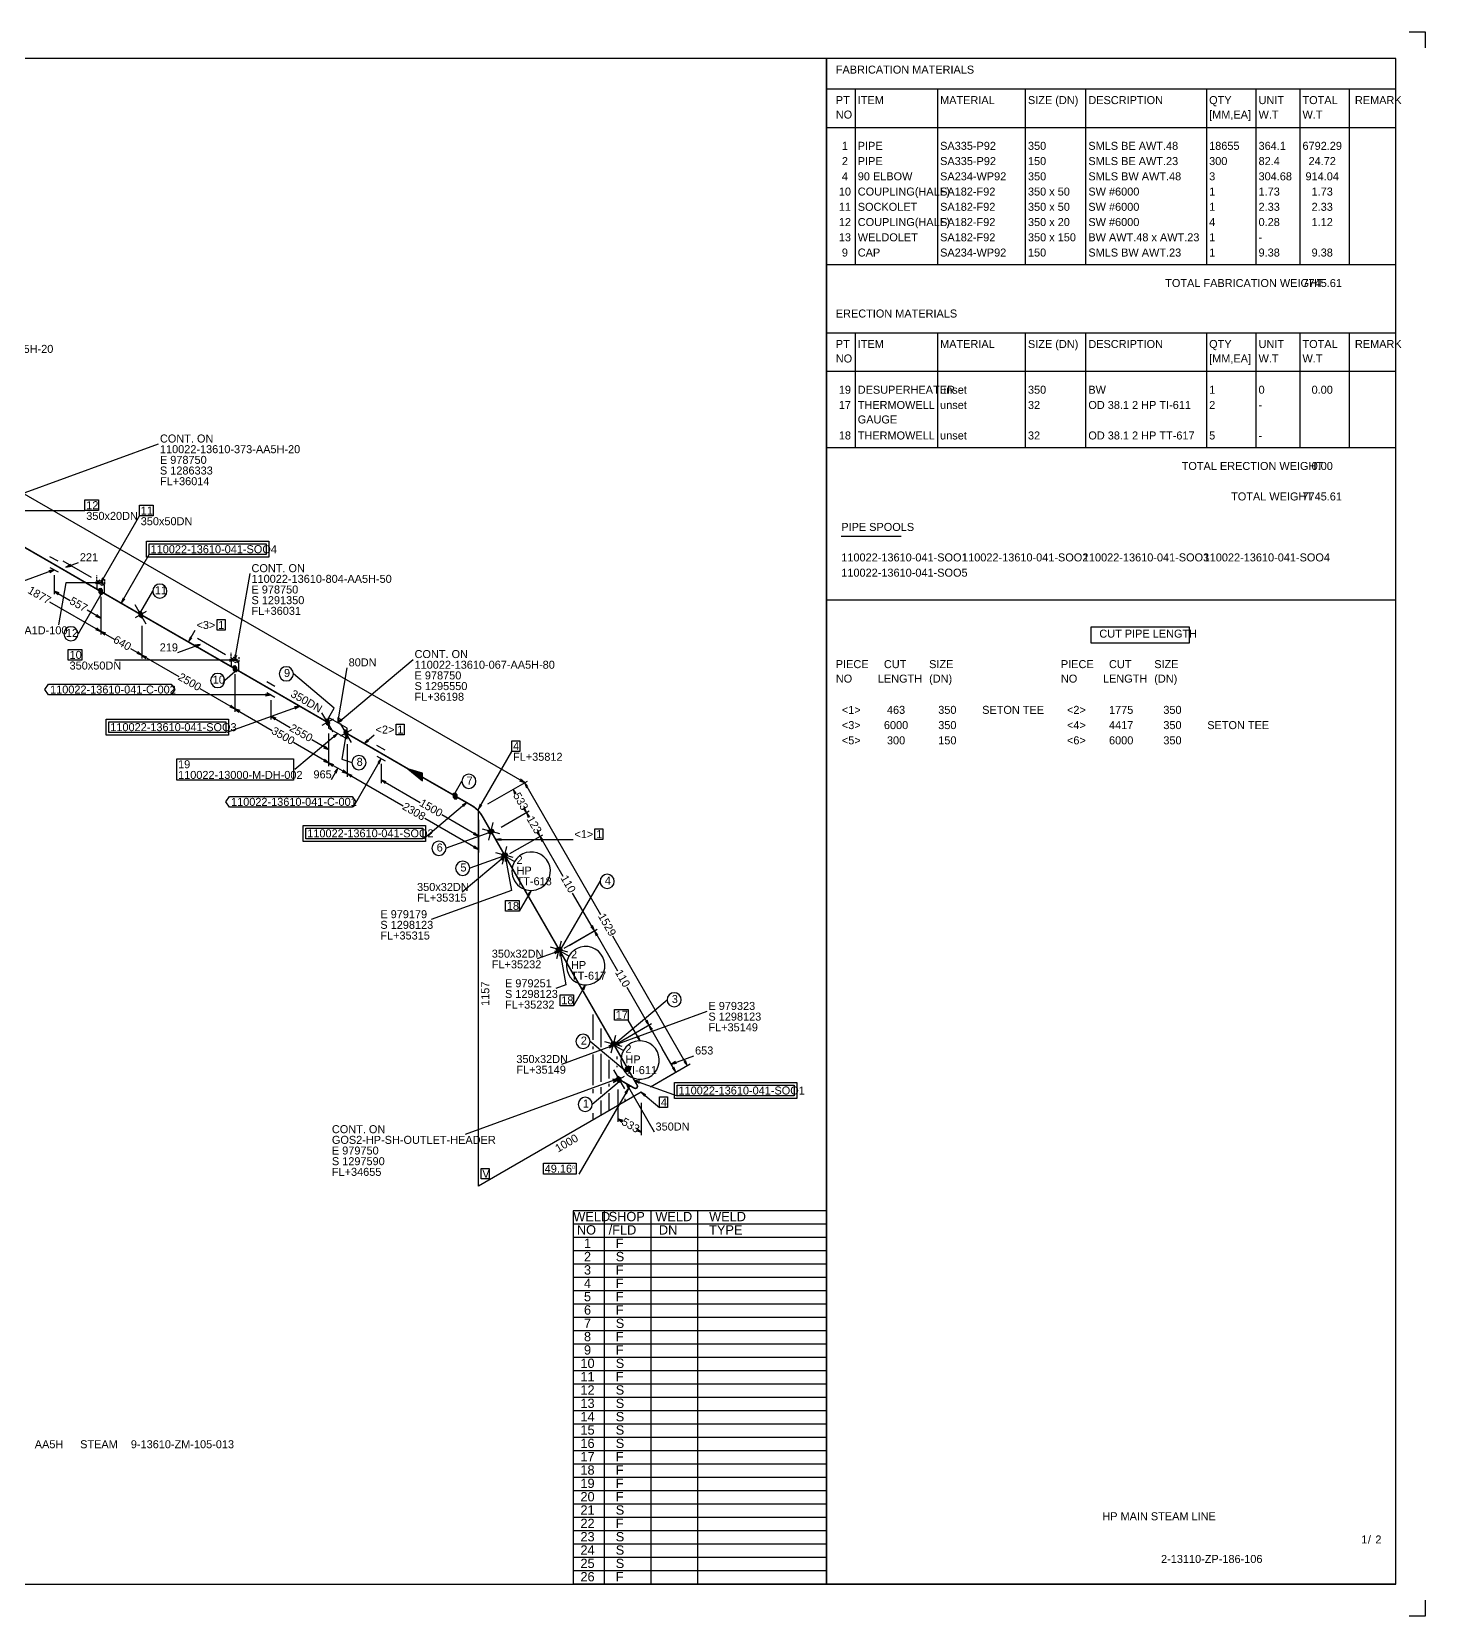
# Model space of a CAD drawing. Extents: x 0 to 841, y 0 to 594.
# Drawn here: x 319 to 841, y 0 to 594 of the extents above; entities that cross this region are included whole.
import ezdxf

# ---------------------------------------------------------------- set-up
doc = ezdxf.new("R2010")
doc.units = 0
doc.linetypes.add('GT100', pattern=[1, 0.666667, -0.333333])
doc.styles.add('HTX1', font='O8116901', dxfattribs={"width": 1.02})

msp = doc.modelspace()

# ---------------------------------------------------------------- linework, layer by layer
at = {"layer": 'GT_1', "flags": 128}
for points in [[(835, 594), (841, 594), (841, 588)], [(32, 12), (830, 12), (830, 12), (616.7, 12), (616.7, 584), (32, 584), (32, 12)], [(830, 12), (830, 584), (616.7, 584), (616.7, 12), (830, 12)], [(616.7, 572.571), (830, 572.571)], [(627.329, 572.571), (627.329, 506.688)], [(658.186, 572.571), (658.186, 506.688)], [(691.1, 572.571), (691.1, 506.688)], [(713.729, 572.571), (713.729, 506.688)], [(758.986, 572.571), (758.986, 506.688)], [(777.5, 572.571), (777.5, 506.688)], [(793.957, 572.571), (793.957, 506.688)], [(812.471, 572.571), (812.471, 506.688)], [(616.7, 558.117), (830, 558.117)], [(616.7, 506.688), (830, 506.688)], [(616.7, 481.143), (830, 481.143)], [(627.329, 481.143), (627.329, 438.117)], [(658.186, 481.143), (658.186, 438.117)], [(691.1, 481.143), (691.1, 438.117)], [(713.729, 481.143), (713.729, 438.117)], [(758.986, 481.143), (758.986, 438.117)], [(777.5, 481.143), (777.5, 438.117)], [(793.957, 481.143), (793.957, 438.117)], [(812.471, 481.143), (812.471, 438.117)], [(616.7, 466.688), (830, 466.688)], [(297.8, 414.5), (366.4, 439.5)], [(616.7, 438.117), (830, 438.117)], [(503.5, 312.5), (314.4, 421.7)], [(338.8, 418.5), (343.9, 418.5), (343.9, 414.5), (338.8, 414.5), (338.8, 418.5)], [(359.2, 416.5), (364.3, 416.5), (364.3, 412.5), (359.2, 412.5), (359.2, 416.5)], [(297.8, 414.5), (338.8, 414.5)], [(344.7, 387.4), (359.2, 412.5)], [(644.626, 404.829), (622.186, 404.829)], [(352.4, 379.8), (362.9, 398)], [(361.9, 403), (407.7, 403), (407.7, 397), (361.9, 397), (361.9, 403)], [(362.9, 402), (406.7, 402), (406.7, 398), (362.9, 398), (362.9, 402)], [(327.3, 392.3), (303.8, 383.7)], [(325.6, 391.3), (327.3, 392.3), (325.3, 391.9)], [(328.8, 395.5), (325.7, 397.2)], [(325.7, 393.2), (328.8, 391.5)], [(341.2, 389.4), (330.7, 395.5)], [(341.2, 386.2), (330.7, 392.3)], [(331.7, 393.3), (336.4, 395)], [(333.4, 394.3), (331.7, 393.3), (333.7, 393.6)], [(327.3, 390.3), (327.3, 383.1)], [(344.7, 387.4), (331.7, 387.4), (328.9, 371.6)], [(342.7, 387.1), (344.7, 387.4), (342.7, 387.7)], [(344.7, 384.2), (346.1, 383.4), (346.1, 386.6), (343.3, 388.2), (343.3, 385), (344.7, 384.2)], [(345.4, 389.3), (344.7, 387.4), (346, 388.9)], [(395, 358.4), (400.7, 390.9)], [(344.7, 369.2), (325.7, 380.2)], [(329.2, 383.6), (327.3, 384.3), (328.8, 383)], [(327.3, 384.3), (333.3, 380.8)], [(344.7, 383), (336.2, 368.3)], [(344.1, 385.3), (344.7, 385.4), (345.3, 384.6), (345.3, 383.1), (344.7, 383), (344.1, 383.8), (344.1, 385.3)], [(344.1, 385.2), (344.85, 385.2)], [(344.1, 385), (345, 385)], [(344.1, 384.8), (345.15, 384.8)], [(344.1, 384.6), (345.3, 384.6)], [(344.1, 384.4), (345.3, 384.4)], [(344.1, 384.2), (345.3, 384.2)], [(344.1, 384), (345.3, 384)], [(344.1, 383.8), (345.3, 383.8)], [(344.25, 383.6), (345.3, 383.6)], [(344.4, 383.4), (345.3, 383.4)], [(344.55, 383.2), (345.3, 383.2)], [(344.7, 382.2), (344.7, 373)], [(344.7, 382.2), (344.7, 368)], [(344.7, 380.2), (344.7, 368)], [(353.1, 381.7), (352.4, 379.8), (353.7, 381.3)], [(359.7, 376.5), (364.2, 384.3)], [(616.7, 380.974), (830, 380.974)], [(344.7, 374.2), (339.6, 377.2)], [(342.8, 374.9), (344.7, 374.2), (343.2, 375.5)], [(361.8, 371.9), (357.6, 379.1)], [(361.8, 376.7), (357.6, 374.3)], [(360.1, 376.3), (359.3, 376.7), (358.9, 376), (359.3, 374.8), (360.1, 374.3), (360.5, 375.1), (360.1, 376.3)], [(358.9, 376), (360.2, 376)], [(358.967, 375.8), (360.267, 375.8)], [(359.014, 376.2), (360.133, 376.2)], [(359.033, 375.6), (360.333, 375.6)], [(359.1, 375.4), (360.4, 375.4)], [(359.129, 376.4), (359.9, 376.4)], [(359.167, 375.2), (360.467, 375.2)], [(359.233, 375), (360.45, 375)], [(359.3, 374.8), (360.35, 374.8)], [(359.62, 374.6), (360.25, 374.6)], [(342.8, 369.9), (344.7, 369.2), (343.2, 370.5)], [(346.6, 368.5), (344.7, 369.2), (346.2, 367.9)], [(344.7, 369.2), (349.7, 366.3)], [(360.1, 371.3), (360.1, 359.1)], [(360.1, 371.3), (360.1, 359.1)], [(377.6, 365.3), (380.1, 369.6)], [(388.3, 373.6), (391.3, 373.6), (391.3, 369.6), (388.3, 369.6), (388.3, 373.6)], [(715.786, 370.886), (752.557, 370.886), (752.557, 364.829), (715.786, 364.829), (715.786, 370.886)], [(332.5, 362.4), (337.6, 362.4), (337.6, 358.4), (332.5, 358.4), (332.5, 362.4)], [(360.1, 360.3), (356, 362.7)], [(382, 364.3), (373.5, 361.2)], [(378.3, 367.2), (377.6, 365.3), (378.9, 366.8)], [(380.3, 363.3), (382, 364.3), (380, 364)], [(391.5, 360.4), (381, 366.5)], [(391.5, 357.2), (381, 363.3)], [(395, 358.4), (350, 358.4)], [(358.2, 361), (360.1, 360.3), (358.6, 361.6)], [(362, 359.6), (360.1, 360.3), (361.6, 359)], [(360.1, 360.3), (374, 352.3)], [(393, 358.1), (395, 358.4), (393, 358.7)], [(395, 355.2), (396.4, 354.4), (396.4, 357.6), (393.6, 359.2), (393.6, 356), (395, 355.2)], [(395, 360.4), (395, 358.4), (395.7, 360.3)], [(433.5, 334.9), (461.8, 358.7)], [(395, 354), (391.2, 350.8)], [(394.4, 356.3), (395, 356.4), (395.6, 355.6), (395.6, 354.1), (395, 354), (394.4, 354.8), (394.4, 356.3)], [(394.4, 356.2), (395.15, 356.2)], [(394.4, 356), (395.3, 356)], [(394.4, 355.8), (395.45, 355.8)], [(394.4, 355.6), (395.6, 355.6)], [(394.4, 355.4), (395.6, 355.4)], [(394.4, 355.2), (395.6, 355.2)], [(394.4, 355), (395.6, 355)], [(394.4, 354.8), (395.6, 354.8)], [(394.55, 354.6), (395.6, 354.6)], [(394.7, 354.4), (395.6, 354.4)], [(394.85, 354.2), (395.6, 354.2)], [(395, 353.2), (395, 339)], [(395, 351.2), (395, 339)], [(429.7, 336.1), (432.2, 340.4), (416.9, 353.3)], [(433.5, 334.9), (437.1, 355.6)], [(323.8, 347.4), (325.2, 349.4), (371.1, 349.4), (372.5, 347.4), (371.1, 345.4), (325.2, 345.4), (323.8, 347.4)], [(408.5, 345.4), (371.5, 345.4)], [(395, 340.2), (382, 347.7)], [(406.5, 345.1), (408.5, 345.4), (406.5, 345.7)], [(410, 348.6), (406.9, 350.3)], [(406.9, 346.3), (410, 344.6)], [(419.3, 341.2), (392, 331.3)], [(393.1, 340.9), (395, 340.2), (393.5, 341.5)], [(396.9, 339.5), (395, 340.2), (396.5, 338.9)], [(395, 340.2), (409, 332.1)], [(408.5, 343.4), (408.5, 336.2)], [(417.6, 340.2), (419.3, 341.2), (417.3, 340.9)], [(431.8, 331.5), (427.6, 338.7)], [(346.8, 336.3), (392.6, 336.3), (392.6, 330.3), (346.8, 330.3), (346.8, 336.3)], [(347.8, 335.3), (391.6, 335.3), (391.6, 331.3), (347.8, 331.3), (347.8, 335.3)], [(410.4, 336.7), (408.5, 337.4), (410, 336.1)], [(408.5, 337.4), (415.7, 333.2)], [(431.8, 336.3), (427.6, 333.9)], [(430.1, 335.9), (429.3, 336.3), (428.9, 335.6), (429.3, 334.4), (430.1, 333.9), (430.5, 334.7), (430.1, 335.9)], [(428.9, 335.6), (430.2, 335.6)], [(428.967, 335.4), (430.267, 335.4)], [(429.014, 335.8), (430.133, 335.8)], [(429.033, 335.2), (430.333, 335.2)], [(429.1, 335), (430.4, 335)], [(429.129, 336), (429.9, 336)], [(429.167, 334.8), (430.467, 334.8)], [(429.233, 334.6), (430.45, 334.6)], [(429.3, 334.4), (430.35, 334.4)], [(429.62, 334.2), (430.25, 334.2)], [(437, 330.9), (437, 332.9), (430.1, 336.9), (430.1, 332.9), (437, 328.9), (437, 330.9)], [(433.5, 336.9), (433.5, 334.9), (434.2, 336.8)], [(434.8, 336.4), (433.5, 334.9), (435.2, 335.9)], [(438.7, 327.5), (434.5, 334.7)], [(455.4, 334.4), (458.4, 334.4), (458.4, 330.4), (455.4, 330.4), (455.4, 334.4)], [(430.1, 319.9), (417, 327.5)], [(433.5, 330.9), (417.4, 317.4)], [(430.1, 324.9), (423.8, 328.6)], [(430.1, 330.9), (430.1, 318.7)], [(430.1, 330.9), (430.1, 323.7)], [(430.1, 330.9), (430.1, 318.7)], [(432.2, 329.4), (433.5, 330.9), (431.8, 329.9)], [(438.7, 332.3), (434.5, 329.9)], [(436.6, 330.2), (435, 321.3), (438.8, 320)], [(437, 331.9), (436.2, 332.3), (435.8, 331.6), (436.2, 330.4), (437, 329.9), (437.4, 330.7), (437, 331.9)], [(435.8, 331.6), (437.1, 331.6)], [(435.867, 331.4), (437.167, 331.4)], [(435.914, 331.8), (437.033, 331.8)], [(435.933, 331.2), (437.233, 331.2)], [(436, 331), (437.3, 331)], [(436.029, 332), (436.8, 332)], [(436.067, 330.8), (437.367, 330.8)], [(436.133, 330.6), (437.35, 330.6)], [(436.2, 330.4), (437.25, 330.4)], [(436.52, 330.2), (437.15, 330.2)], [(437, 326.9), (437, 314.7)], [(437, 326.9), (437, 314.7)], [(443.4, 327.2), (447.2, 330.4)], [(444.7, 328.7), (443.4, 327.2), (445.1, 328.2)], [(498.7, 328.2), (501.7, 328.2), (501.7, 324.2), (498.7, 324.2), (498.7, 328.2)], [(373.2, 321.4), (417, 321.4), (417, 313.4), (373.2, 313.4), (373.2, 321.4)], [(428.2, 325.6), (430.1, 324.9), (428.6, 326.2)], [(428.2, 320.6), (430.1, 319.9), (428.6, 321.2)], [(449.8, 321.5), (439.3, 303.3)], [(451.3, 324.7), (448.2, 326.4)], [(448.2, 322.4), (451.3, 320.7)], [(449.1, 319.6), (449.8, 321.5), (448.5, 320)], [(486.2, 302.5), (498.7, 324.2)], [(432, 319.2), (430.1, 319.9), (431.6, 318.6)], [(430.1, 319.9), (433.6, 317.9)], [(433.6, 317.9), (431.1, 313.6)], [(432.9, 316), (433.6, 317.9), (432.3, 316.4)], [(437, 315.9), (433.6, 317.9)], [(435.1, 316.6), (437, 315.9), (435.5, 317.2)], [(438.9, 315.2), (437, 315.9), (438.5, 314.6)], [(437, 315.9), (458, 303.8)], [(449.8, 319.5), (449.8, 312.3)], [(465.3, 314.5), (465.3, 316), (459.8, 317.7), (465.3, 313.2), (465.3, 315.8), (460.3, 317.4), (465.3, 313.3), (465.3, 315.7), (460.9, 317.1), (465.3, 313.4), (465.3, 315.5), (461.4, 316.7), (465.3, 313.6), (465.3, 315.3), (461.9, 316.5), (465.3, 313.8), (465.3, 315.1), (462.5, 316.1), (465.3, 314), (465.3, 314.9), (462.9, 315.9), (465.3, 314.2), (465.3, 314.7), (463.5, 315.5), (465.3, 314.4), (465.3, 314.5), (459.8, 317.7)], [(451.7, 312.8), (449.8, 313.5), (451.3, 312.2)], [(449.8, 313.5), (464.4, 305.1)], [(477.5, 308.7), (480, 313)], [(489.7, 304.5), (504.6, 313.1)], [(489.7, 304.5), (504.6, 313.1)], [(489.7, 304.5), (500.2, 310.6)], [(500.4, 308.4), (499.2, 310), (499.8, 308.1)], [(499.2, 310), (500.1, 308.3)], [(501.6, 313.2), (503.5, 312.5), (502, 313.8)], [(504.8, 311), (503.5, 312.5), (504.2, 310.6)], [(503.5, 312.5), (532, 263.1)], [(391.6, 305.3), (393, 307.3), (438.9, 307.3), (440.3, 305.3), (438.9, 303.3), (393, 303.3), (391.6, 305.3)], [(481.9, 305), (465.8, 291.5)], [(476.9, 308.6), (477.5, 308.7), (478.1, 307.9), (478.1, 306.4), (477.5, 306.3), (476.9, 307.1), (476.9, 308.6)], [(476.9, 308.6), (477.575, 308.6)], [(476.9, 308.4), (477.725, 308.4)], [(476.9, 308.2), (477.875, 308.2)], [(476.9, 308), (478.025, 308)], [(476.9, 307.8), (478.1, 307.8)], [(476.9, 307.6), (478.1, 307.6)], [(476.9, 307.4), (478.1, 307.4)], [(476.9, 307.2), (478.1, 307.2)], [(476.975, 307), (478.1, 307)], [(477.125, 306.8), (478.1, 306.8)], [(477.275, 306.6), (478.1, 306.6)], [(477.425, 306.4), (478.1, 306.4)], [(480.6, 303.5), (481.9, 305), (480.2, 304)], [(486.9, 304.4), (486.2, 302.5), (487.5, 304)], [(502.9, 302.8), (504.2, 301.3), (503.5, 303.2)], [(486.2, 287.5), (466.1, 299.1)], [(486.2, 292.5), (472.5, 300.4)], [(486.2, 161.3), (486.2, 302.5)], [(486.2, 298.5), (486.2, 291.3)], [(486.2, 298.5), (486.2, 286.3)], [(490.1, 290.9), (491.8, 297.5)], [(494.7, 295.8), (505.2, 301.9)], [(494.7, 295.8), (505.2, 301.9)], [(504.2, 301.3), (503.7, 302.1)], [(505.5, 299.7), (504.2, 301.3), (504.9, 299.4)], [(504.2, 301.3), (505.2, 299.5)], [(420.6, 296.5), (466.4, 296.5), (466.4, 290.5), (420.6, 290.5), (420.6, 296.5)], [(421.6, 295.5), (465.4, 295.5), (465.4, 291.5), (421.6, 291.5), (421.6, 295.5)], [(490.1, 293.7), (474.1, 287.9)], [(484.3, 293.2), (486.2, 292.5), (484.7, 293.8)], [(494.2, 293.3), (487.7, 295.1)], [(490.4, 293.3), (489.9, 294.2), (490.5, 295), (491.6, 295.1), (492, 294.3), (491.4, 293.4), (490.4, 293.3)], [(489.9, 294.2), (491.933, 294.2)], [(490.011, 294), (491.8, 294)], [(490.05, 294.4), (491.95, 294.4)], [(490.122, 293.8), (491.667, 293.8)], [(490.2, 294.6), (491.85, 294.6)], [(490.233, 293.6), (491.533, 293.6)], [(490.344, 293.4), (491.4, 293.4)], [(490.35, 294.8), (491.75, 294.8)], [(490.5, 295), (491.65, 295)], [(494.7, 291.5), (492.7, 291.2), (494.7, 290.9)], [(492.7, 291.2), (521.7, 291.2)], [(498, 285.9), (510.3, 293)], [(499.8, 286.9), (510.3, 293)], [(508, 294), (509.3, 292.4), (508.6, 294.3)], [(509.3, 292.4), (508.8, 293.3)], [(510.6, 290.9), (509.3, 292.4), (510, 290.5)], [(509.3, 292.4), (517.9, 277.4)], [(529.9, 295.2), (532.9, 295.2), (532.9, 291.2), (529.9, 291.2), (529.9, 295.2)], [(484.3, 288.2), (486.2, 287.5), (484.7, 288.8)], [(499.3, 284.4), (492.8, 286.2)], [(495.5, 284.4), (495, 285.3), (495.6, 286.1), (496.7, 286.2), (497.1, 285.4), (496.5, 284.5), (495.5, 284.4)], [(495.056, 285.2), (496.967, 285.2)], [(495.075, 285.4), (497.1, 285.4)], [(495.2, 282), (496.9, 288.6)], [(495.225, 285.6), (497, 285.6)], [(495.375, 285.8), (496.9, 285.8)], [(495.525, 286), (496.8, 286)], [(496.3, 284.9), (498.6, 272.1), (468.5, 261.2)], [(496.3, 284.9), (480.2, 271.4)], [(495.2, 284.8), (483, 280.4)], [(495, 283.4), (496.3, 284.9), (494.6, 283.9)], [(495.167, 285), (496.833, 285)], [(495.278, 284.8), (496.7, 284.8)], [(495.389, 284.6), (496.567, 284.6)], [(497, 283), (496.3, 284.9), (496.3, 282.9)], [(496.3, 284.9), (499.8, 282.9)], [(517.3, 250.4), (531.8, 275.5)], [(496.4, 268.3), (501.5, 268.3), (501.5, 264.3), (496.4, 264.3), (496.4, 268.3)], [(506, 272.1), (501.5, 264.3)], [(505.3, 270.2), (506, 272.1), (504.7, 270.6)], [(529.7, 257), (521.5, 271.1)], [(518.4, 250.5), (530.7, 257.6)], [(520.2, 251.5), (530.7, 257.6)], [(528.4, 258.5), (529.7, 257), (529, 258.9)], [(531, 255.5), (529.7, 257), (530.4, 255.1)], [(529.7, 257), (538.3, 242)], [(516.7, 249.5), (508.2, 246.4)], [(519.7, 249), (513.2, 250.8)], [(515, 248.5), (516.7, 249.5), (514.7, 249.2)], [(516.7, 249.5), (519, 236.7), (515.2, 235.3)], [(515.9, 249), (515.4, 249.9), (516, 250.7), (517.1, 250.8), (517.5, 250), (516.9, 249.1), (515.9, 249)], [(515.456, 249.8), (517.367, 249.8)], [(515.475, 250), (517.5, 250)], [(515.567, 249.6), (517.233, 249.6)], [(515.6, 246.6), (517.3, 253.2)], [(515.625, 250.2), (517.4, 250.2)], [(515.775, 250.4), (517.3, 250.4)], [(515.925, 250.6), (517.2, 250.6)], [(517.4, 247.6), (516.7, 249.5), (516.7, 247.5)], [(516.7, 249.5), (520.2, 247.5)], [(564.5, 206.5), (536.6, 255)], [(515.678, 249.4), (517.1, 249.4)], [(515.789, 249.2), (516.967, 249.2)], [(516.8, 232.9), (521.9, 232.9), (521.9, 228.9), (516.8, 228.9), (516.8, 232.9)], [(526.4, 236.7), (521.9, 228.9)], [(525.7, 234.8), (526.4, 236.7), (525.1, 235.2)], [(550.1, 221.6), (541.9, 235.7)], [(537.1, 214.1), (571.9, 226.8)], [(537.2, 227.5), (542.3, 227.5), (542.3, 223.5), (537.2, 223.5), (537.2, 227.5)], [(537.7, 215), (556.9, 231.1)], [(529.2, 216.1), (529.2, 225.6)], [(532.2, 213.3), (532.2, 220.3)], [(538.8, 215.1), (551.1, 222.2)], [(540.6, 216.1), (551.1, 222.2)], [(546.8, 215.7), (542.3, 223.5)], [(548.8, 223.1), (550.1, 221.6), (549.4, 223.5)], [(551.4, 220.1), (550.1, 221.6), (550.8, 219.7)], [(550.1, 221.6), (555.1, 212.8)], [(537.1, 214.1), (517.4, 206.9)], [(541.1, 204.6), (528.1, 215.5)], [(540.1, 213.6), (533.6, 215.4)], [(535.4, 213.1), (537.1, 214.1), (535.1, 213.8)], [(536.3, 213.6), (535.8, 214.5), (536.4, 215.3), (537.5, 215.4), (537.9, 214.6), (537.3, 213.7), (536.3, 213.6)], [(535.856, 214.4), (537.767, 214.4)], [(535.875, 214.6), (537.9, 214.6)], [(535.967, 214.2), (537.633, 214.2)], [(536, 211.2), (537.7, 217.8)], [(536.025, 214.8), (537.8, 214.8)], [(536.078, 214), (537.5, 214)], [(536.175, 215), (537.7, 215)], [(536.325, 215.2), (537.6, 215.2)], [(538.8, 215.1), (537.1, 214.1), (539.1, 214.4)], [(537.1, 214.1), (540.6, 212.1)], [(545.5, 217.2), (546.8, 215.7), (546.1, 217.6)], [(529.2, 212.6), (529.2, 213.6)], [(529.2, 199.1), (529.2, 210.6)], [(532.2, 200.3), (532.2, 210.8)], [(535.2, 201.6), (535.2, 208.6)], [(536.189, 213.8), (537.367, 213.8)], [(538.2, 208.8), (538.2, 209.8)], [(560.2, 204), (555.1, 212.8)], [(558.4, 207), (566.9, 210.1)], [(560.1, 208), (558.4, 207), (560.4, 207.3)], [(563.2, 208), (564.5, 206.5), (563.8, 208.4)], [(536.8, 204.9), (541, 197.7)], [(536.8, 200.1), (541, 202.5)], [(538.5, 202.5), (539.3, 202), (539.7, 200.8), (539.3, 200.1), (538.5, 200.5), (538.1, 201.7), (538.5, 202.5)], [(538.2, 205.8), (538.2, 206.3)], [(538.25, 202), (539.3, 202)], [(538.35, 202.2), (538.98, 202.2)], [(541.2, 205.5), (541.1, 204.6), (541.9, 204.2), (543.2, 204.9), (543.3, 205.8), (542.5, 206.2), (541.2, 205.5)], [(541.1, 204.6), (542.643, 204.6)], [(541.122, 204.8), (543.014, 204.8)], [(541.144, 205), (543.211, 205)], [(541.167, 205.2), (543.233, 205.2)], [(541.189, 205.4), (543.256, 205.4)], [(541.386, 205.6), (543.278, 205.6)], [(541.5, 204.4), (542.271, 204.4)], [(541.757, 205.8), (543.3, 205.8)], [(542.129, 206), (542.9, 206)], [(550.7, 198.5), (565.6, 207.1)], [(550.7, 198.5), (561.2, 204.6)], [(558.9, 205.5), (560.2, 204), (559.5, 205.9)], [(538.5, 201.5), (481.2, 180.6)], [(547.2, 196.5), (486.2, 161.3)], [(542.4, 197.8), (523.9, 165.8)], [(538.9, 200.3), (528.9, 191.9)], [(529.2, 196.1), (529.2, 197.6)], [(532.2, 195.8), (532.2, 198.3)], [(535.2, 198.6), (535.2, 199.6)], [(535.2, 189.6), (535.2, 196.1)], [(536.8, 200.5), (538.5, 201.5), (536.5, 201.2)], [(538.133, 201.6), (539.433, 201.6)], [(538.15, 201.8), (539.367, 201.8)], [(538.2, 201.4), (539.5, 201.4)], [(538.267, 201.2), (539.567, 201.2)], [(538.333, 201), (539.633, 201)], [(538.4, 200.8), (539.7, 200.8)], [(538.467, 200.6), (539.586, 200.6)], [(538.5, 197.5), (538.5, 185.3)], [(538.7, 200.4), (539.471, 200.4)], [(541.7, 195.9), (542.4, 197.8), (541.1, 196.3)], [(542.9, 198.3), (541.6, 199.8), (542.3, 197.9)], [(541.6, 199.8), (552.1, 181.6)], [(546.7, 200.6), (544.7, 200.9), (546.4, 199.9)], [(544.7, 200.9), (560.7, 195.1)], [(548.9, 195.5), (547.2, 196.5), (548.5, 195)], [(547.2, 196.5), (554.1, 190.7)], [(559.7, 200.1), (605.5, 200.1), (605.5, 194.1), (559.7, 194.1), (559.7, 200.1)], [(560.7, 199.1), (604.5, 199.1), (604.5, 195.1), (560.7, 195.1), (560.7, 199.1)], [(532.2, 187.8), (532.2, 193.3)], [(541.2, 193), (541.2, 194)], [(547.2, 192.5), (547.2, 180.3)], [(554.1, 194.7), (557.1, 194.7), (557.1, 190.7), (554.1, 190.7), (554.1, 194.7)], [(529.2, 186.1), (529.2, 188.6)], [(540.4, 185.8), (538.5, 186.5), (540, 185.2)], [(538.5, 186.5), (540.2, 185.5)], [(545.3, 182.1), (547.2, 181.5), (545.6, 182.7)], [(547.2, 181.5), (546.4, 181.9)], [(487.2, 167.9), (490.2, 167.9), (490.2, 164), (487.2, 164), (487.2, 167.9)], [(510.6, 169.8), (522.8, 169.8), (522.8, 165.8), (510.6, 165.8), (510.6, 169.8)], [(616.7, 152), (521.7, 152), (521.7, 12)], [(533.3, 152), (533.3, 147)], [(550.8, 152), (550.8, 147)], [(568.3, 152), (568.3, 147)], [(616.7, 147), (521.7, 147)], [(533.3, 147), (533.3, 142)], [(550.8, 147), (550.8, 142)], [(568.3, 147), (568.3, 142)], [(616.7, 142), (521.7, 142)], [(616.7, 137), (521.7, 137)], [(533.3, 142), (533.3, 137)], [(533.3, 137), (533.3, 132)], [(550.8, 142), (550.8, 137)], [(550.8, 137), (550.8, 132)], [(568.3, 142), (568.3, 137)], [(568.3, 137), (568.3, 132)], [(616.7, 132), (521.7, 132)], [(533.3, 132), (533.3, 127)], [(550.8, 132), (550.8, 127)], [(568.3, 132), (568.3, 127)], [(616.7, 127), (521.7, 127)], [(533.3, 127), (533.3, 122)], [(550.8, 127), (550.8, 122)], [(568.3, 127), (568.3, 122)], [(616.7, 122), (521.7, 122)], [(533.3, 122), (533.3, 117)], [(550.8, 122), (550.8, 117)], [(568.3, 122), (568.3, 117)], [(616.7, 117), (521.7, 117)], [(533.3, 117), (533.3, 112)], [(550.8, 117), (550.8, 112)], [(568.3, 117), (568.3, 112)], [(616.7, 112), (521.7, 112)], [(616.7, 107), (521.7, 107)], [(533.3, 112), (533.3, 107)], [(533.3, 107), (533.3, 102)], [(550.8, 112), (550.8, 107)], [(550.8, 107), (550.8, 102)], [(568.3, 112), (568.3, 107)], [(568.3, 107), (568.3, 102)], [(616.7, 102), (521.7, 102)], [(533.3, 102), (533.3, 97)], [(550.8, 102), (550.8, 97)], [(568.3, 102), (568.3, 97)], [(616.7, 97), (521.7, 97)], [(533.3, 97), (533.3, 92)], [(550.8, 97), (550.8, 92)], [(568.3, 97), (568.3, 92)], [(616.7, 92), (521.7, 92)], [(533.3, 92), (533.3, 87)], [(550.8, 92), (550.8, 87)], [(568.3, 92), (568.3, 87)], [(616.7, 87), (521.7, 87)], [(533.3, 87), (533.3, 82)], [(550.8, 87), (550.8, 82)], [(568.3, 87), (568.3, 82)], [(616.7, 82), (521.7, 82)], [(533.3, 82), (533.3, 77)], [(550.8, 82), (550.8, 77)], [(568.3, 82), (568.3, 77)], [(616.7, 77), (521.7, 77)], [(616.7, 72), (521.7, 72)], [(533.3, 77), (533.3, 72)], [(533.3, 72), (533.3, 67)], [(550.8, 77), (550.8, 72)], [(550.8, 72), (550.8, 67)], [(568.3, 77), (568.3, 72)], [(568.3, 72), (568.3, 67)], [(616.7, 67), (521.7, 67)], [(533.3, 67), (533.3, 62)], [(550.8, 67), (550.8, 62)], [(568.3, 67), (568.3, 62)], [(616.7, 62), (521.7, 62)], [(533.3, 62), (533.3, 57)], [(550.8, 62), (550.8, 57)], [(568.3, 62), (568.3, 57)], [(616.7, 57), (521.7, 57)], [(533.3, 57), (533.3, 52)], [(550.8, 57), (550.8, 52)], [(568.3, 57), (568.3, 52)], [(616.7, 52), (521.7, 52)], [(533.3, 52), (533.3, 47)], [(550.8, 52), (550.8, 47)], [(568.3, 52), (568.3, 47)], [(616.7, 47), (521.7, 47)], [(616.7, 42), (521.7, 42)], [(533.3, 47), (533.3, 42)], [(533.3, 42), (533.3, 37)], [(550.8, 47), (550.8, 42)], [(550.8, 42), (550.8, 37)], [(568.3, 47), (568.3, 42)], [(568.3, 42), (568.3, 37)], [(616.7, 37), (521.7, 37)], [(533.3, 37), (533.3, 32)], [(550.8, 37), (550.8, 32)], [(568.3, 37), (568.3, 32)], [(616.7, 32), (521.7, 32)], [(533.3, 32), (533.3, 27)], [(550.8, 32), (550.8, 27)], [(568.3, 32), (568.3, 27)], [(616.7, 27), (521.7, 27)], [(533.3, 27), (533.3, 22)], [(550.8, 27), (550.8, 22)], [(568.3, 27), (568.3, 22)], [(616.7, 22), (521.7, 22)], [(533.3, 22), (533.3, 17)], [(550.8, 22), (550.8, 17)], [(568.3, 22), (568.3, 17)], [(616.7, 17), (521.7, 17)], [(616.7, 12), (521.7, 12)], [(533.3, 17), (533.3, 12)], [(550.8, 17), (550.8, 12)], [(568.3, 17), (568.3, 12)], [(841, 6), (841, 0), (835, 0)]]:
    msp.add_lwpolyline(points, dxfattribs=at)
at = {"layer": 'GT_1', "const_width": 0.6, "flags": 128}
for points in [[(327.3, 394.3), (297.8, 411.3)], [(344.7, 384.2), (327.3, 394.3)], [(360.1, 375.3), (344.7, 384.2)], [(395, 355.2), (360.1, 375.3)], [(408.5, 347.4), (395, 355.2)], [(430.1, 334.9), (408.5, 347.4)], [(449.8, 323.5), (437, 330.9)], [(459.8, 317.7), (449.8, 323.5)], [(477.5, 307.5), (465.3, 314.5)], [(483.6, 304), (477.5, 307.5)], [(491.2, 293.8), (487.7, 299.9)], [(496.3, 284.9), (491.2, 293.8)], [(516.7, 249.5), (496.3, 284.9)], [(537.1, 214.1), (516.7, 249.5)], [(542.2, 205.2), (537.1, 214.1)], [(545.7, 199.1), (542.2, 205.2)], [(538.5, 201.5), (544.6, 198)]]:
    msp.add_lwpolyline(points, dxfattribs=at)
at = {"layer": 'GT_1', "linetype": 'GT100', "flags": 128}
for points in [[(346.1, 388.6), (346.1, 386.6), (343.3, 388.2), (343.3, 390.2)], [(345.3, 387.8), (345.8, 386.8), (345.3, 386.3), (344.1, 387), (343.6, 388), (344.1, 388.5), (345.3, 387.8)], [(396.4, 359.6), (396.4, 357.6), (393.6, 359.2), (393.6, 361.2)], [(395.6, 358.8), (396.1, 357.8), (395.6, 357.3), (394.4, 358), (393.9, 359), (394.4, 359.5), (395.6, 358.8)]]:
    msp.add_lwpolyline(points, dxfattribs=at)
at = {"layer": 'GT_1', "flags": 128}
for points in [[(369.514, 384.3, 1), (364.2, 384.3, 1), (369.514, 384.3)], [(330.886, 368.3, 1), (336.2, 368.3, 1), (330.886, 368.3)], [(385.886, 350.8, 1), (391.2, 350.8, 1), (385.886, 350.8)], [(411.586, 353.3, 1), (416.9, 353.3, 1), (411.586, 353.3)], [(444.114, 320, 1), (438.8, 320, 1), (444.114, 320)], [(485.314, 313, 1), (480, 313, 1), (485.314, 313)], [(468.786, 287.9, 1), (474.1, 287.9, 1), (468.786, 287.9)], [(499.764, 282.9, 1), (512.235, 275.7, 1), (499.764, 282.9)], [(477.686, 280.4, 1), (483, 280.4, 1), (477.686, 280.4)], [(537.114, 275.5, 1), (531.8, 275.5, 1), (537.114, 275.5)], [(520.164, 247.5, 1), (532.635, 240.3, 1), (520.164, 247.5)], [(562.214, 231.1, 1), (556.9, 231.1, 1), (562.214, 231.1)], [(522.786, 215.5, 1), (528.1, 215.5, 1), (522.786, 215.5)], [(540.564, 212.1, 1), (553.035, 204.9, 1), (540.564, 212.1)], [(523.586, 191.9, 1), (528.9, 191.9, 1), (523.586, 191.9)]]:
    msp.add_lwpolyline(points, format="xyb", dxfattribs=at)
at = {"layer": 'GT_1', "const_width": 0.6, "flags": 128}
for points in [[(487.7, 299.9, 0.13166), (483.6, 304)], [(544.6, 198, 0.767315), (545.7, 199.1)]]:
    msp.add_lwpolyline(points, format="xyb", dxfattribs=at)

# ---------------------------------------------------------------- texts
at = {"layer": 'GT_1', "style": 'HTX1', "width": 1.02}
for s, height, p in [('FABRICATION MATERIALS', 3, (620.129, 578.286)), ('PT', 3, (620.129, 566.857)), ('NO', 3, (620.129, 561.429)), ('ITEM', 3, (628.357, 566.857)), ('MATERIAL', 3, (659.214, 566.857)), ('SIZE (DN)', 3, (692.129, 566.857)), ('DESCRIPTION', 3, (714.757, 566.857)), ('QTY', 3, (760.014, 566.857)), ('[MM,EA]', 3, (760.014, 561.429)), ('W.T', 3, (778.529, 561.429)), ('UNIT', 3, (778.529, 566.857)), ('W.T', 3, (794.986, 561.429)), ('TOTAL', 3, (794.986, 566.857)), (' REMARK', 3, (813.5, 566.857)), ('  1', 3, (620.129, 549.714)), ('PIPE', 3, (628.357, 549.714)), ('SA335-P92', 3, (659.214, 549.714)), ('350', 3, (692.129, 549.714)), ('SMLS BE AWT.48', 3, (714.757, 549.714)), ('18655', 3, (760.014, 549.714)), ('364.1', 3, (778.529, 549.714)), ('6792.29', 3, (794.986, 549.714)), ('  2', 3, (620.129, 544)), ('PIPE', 3, (628.357, 544)), ('SA335-P92', 3, (659.214, 544)), ('150', 3, (692.129, 544)), ('SMLS BE AWT.23', 3, (714.757, 544)), ('300', 3, (760.014, 544)), ('82.4', 3, (778.529, 544)), ('  24.72', 3, (794.986, 544)), ('  4', 3, (620.129, 538.286)), ('90 ELBOW', 3, (628.357, 538.286)), ('SA234-WP92', 3, (659.214, 538.286)), ('350', 3, (692.129, 538.286)), ('SMLS BW AWT.48', 3, (714.757, 538.286)), ('3', 3, (760.014, 538.286)), ('304.68', 3, (778.529, 538.286)), (' 914.04', 3, (794.986, 538.286)), (' 10', 3, (620.129, 532.571)), ('COUPLING(HALF)', 3, (628.357, 532.571)), ('SA182-F92', 3, (659.214, 532.571)), ('350 x 50', 3, (692.129, 532.571)), ('SW #6000', 3, (714.757, 532.571)), ('1', 3, (760.014, 532.571)), ('1.73', 3, (778.529, 532.571)), ('   1.73', 3, (794.986, 532.571)), (' 11', 3, (620.129, 526.857)), ('SOCKOLET', 3, (628.357, 526.857)), ('SA182-F92', 3, (659.214, 526.857)), ('350 x 50', 3, (692.129, 526.857)), ('SW #6000', 3, (714.757, 526.857)), ('1', 3, (760.014, 526.857)), ('2.33', 3, (778.529, 526.857)), ('   2.33', 3, (794.986, 526.857)), (' 12', 3, (620.129, 521.143)), ('COUPLING(HALF)', 3, (628.357, 521.143)), ('SA182-F92', 3, (659.214, 521.143)), ('350 x 20', 3, (692.129, 521.143)), ('SW #6000', 3, (714.757, 521.143)), ('4', 3, (760.014, 521.143)), ('0.28', 3, (778.529, 521.143)), ('   1.12', 3, (794.986, 521.143)), (' 13', 3, (620.129, 515.429)), ('WELDOLET', 3, (628.357, 515.429)), ('SA182-F92', 3, (659.214, 515.429)), ('350 x 150', 3, (692.129, 515.429)), ('BW AWT.48 x AWT.23', 3, (714.757, 515.429)), ('1', 3, (760.014, 515.429)), ('  9', 3, (620.129, 509.714)), ('CAP', 3, (628.357, 509.714)), ('SA234-WP92', 3, (659.214, 509.714)), ('150', 3, (692.129, 509.714)), ('SMLS BW AWT.23', 3, (714.757, 509.714)), ('1', 3, (760.014, 509.714)), ('-', 3, (778.529, 515.429)), ('9.38', 3, (778.529, 509.714)), ('   9.38', 3, (794.986, 509.714)), ('TOTAL FABRICATION WEIGHT', 3, (743.557, 498.286)), ('7745.61', 3, (794.986, 498.286)), ('ERECTION MATERIALS', 3, (620.129, 486.857)), ('110022-13610-375-AA5H-20', 3, (274.4, 473.6)), ('PT', 3, (620.129, 475.429)), ('ITEM', 3, (628.357, 475.429)), ('MATERIAL', 3, (659.214, 475.429)), ('SIZE (DN)', 3, (692.129, 475.429)), ('DESCRIPTION', 3, (714.757, 475.429)), ('QTY', 3, (760.014, 475.429)), ('UNIT', 3, (778.529, 475.429)), ('TOTAL', 3, (794.986, 475.429)), (' REMARK', 3, (813.5, 475.429)), ('NO', 3, (620.129, 470)), ('[MM,EA]', 3, (760.014, 470)), ('W.T', 3, (778.529, 470)), ('W.T', 3, (794.986, 470)), (' 19', 3, (620.129, 458.286)), ('DESUPERHEATER', 3, (628.357, 458.286)), ('unset', 3, (659.214, 458.286)), ('350', 3, (692.129, 458.286)), ('BW', 3, (714.757, 458.286)), ('1', 3, (760.014, 458.286)), ('0', 3, (778.529, 458.286)), ('   0.00', 3, (794.986, 458.286)), (' 17', 3, (620.129, 452.571)), ('THERMOWELL', 3, (628.357, 452.571)), ('unset', 3, (659.214, 452.571)), ('32', 3, (692.129, 452.571)), ('OD 38.1 2 HP TI-611', 3, (714.757, 452.571)), ('2', 3, (760.014, 452.571)), ('-', 3, (778.529, 452.571)), ('GAUGE', 3, (628.357, 447.143)), ('CONT. ON', 3, (366.9, 440)), (' 18', 3, (620.129, 441.143)), ('THERMOWELL', 3, (628.357, 441.143)), ('unset', 3, (659.214, 441.143)), ('32', 3, (692.129, 441.143)), ('OD 38.1 2 HP TT-617', 3, (714.757, 441.143)), ('5', 3, (760.014, 441.143)), ('-', 3, (778.529, 441.143)), ('110022-13610-373-AA5H-20', 3, (366.9, 436)), ('E 978750', 3, (366.9, 432)), ('S 1286333', 3, (366.9, 428)), ('TOTAL ERECTION WEIGHT', 3, (749.729, 429.714)), ('   0.00', 3, (794.986, 429.714)), ('FL+36014', 3, (366.9, 424)), ('12', 3, (339.3, 415)), ('11', 3, (359.7, 413)), ('TOTAL WEIGHT', 3, (768.243, 418.286)), ('7745.61', 3, (794.986, 418.286)), ('350x20DN', 3, (339.3, 411)), ('350x50DN', 3, (359.7, 409)), ('PIPE SPOOLS', 3, (622.186, 406.857)), ('221', 3, (336.9, 395.5)), ('110022-13610-041-SOO4', 3, (363.4, 398.5)), ('110022-13610-041-SOO1', 3, (622.186, 395.429)), ('110022-13610-041-SOO2', 3, (667.443, 395.429)), ('110022-13610-041-SOO3', 3, (712.7, 395.429)), ('110022-13610-041-SOO4', 3, (757.957, 395.429)), ('CONT. ON', 3, (401.2, 391.4)), ('110022-13610-041-SOO5', 3, (622.186, 389.714)), ('11', 3, (364.971, 383.1)), ('110022-13610-804-AA5H-50', 3, (401.2, 387.4)), ('E 978750', 3, (401.2, 383.4)), ('S 1291350', 3, (401.2, 379.4)), ('FL+36031', 3, (401.2, 375.4)), ('110022-13610-813-GA1D-100', 3, (276.971, 368.1)), ('12', 3, (331.657, 367.1)), ('<3>', 3, (380.6, 370.1)), ('1', 3, (388.76, 370.1)), ('CUT PIPE LENGTH', 3, (718.871, 366.857)), ('219', 3, (366.829, 361.7)), ('350x50DN', 3, (333.043, 354.9)), ('10', 3, (333.043, 358.9)), ('80DN', 3, (437.6, 356.1)), ('CONT. ON', 3, (462.3, 359.2)), ('110022-13610-067-AA5H-80', 3, (462.3, 355.2)), ('PIECE', 3, (620.129, 355.429)), ('     CUT', 3, (632.471, 355.429)), ('SIZE', 3, (655.1, 355.429)), ('PIECE', 3, (704.471, 355.429)), ('     CUT', 3, (716.814, 355.429)), ('SIZE', 3, (739.443, 355.429)), ('10', 3, (386.657, 349.6)), ('9', 3, (413.386, 352.1)), ('E 978750', 3, (462.3, 351.2)), ('NO', 3, (620.129, 350)), ('   LENGTH', 3, (632.471, 350)), ('(DN)', 3, (655.1, 350)), ('NO', 3, (704.471, 350)), ('   LENGTH', 3, (716.814, 350)), ('(DN)', 3, (739.443, 350)), ('110022-13610-041-C-002', 3, (325.743, 345.9)), ('S 1295550', 3, (462.3, 347.2)), ('FL+36198', 3, (462.3, 343.2)), ('  <1>', 3, (620.129, 338.286)), ('      463', 3, (632.471, 338.286)), ('   350', 3, (655.1, 338.286)), ('   SETON TEE', 3, (671.557, 338.286)), ('  <2>', 3, (704.471, 338.286)), ('     1775', 3, (716.814, 338.286)), ('   350', 3, (739.443, 338.286)), ('110022-13610-041-SOO3', 3, (348.3, 331.8)), ('<2>', 3, (447.7, 330.9)), ('1', 3, (455.86, 330.9)), ('  <3>', 3, (620.129, 332.571)), ('     6000', 3, (632.471, 332.571)), ('   350', 3, (655.1, 332.571)), ('  <4>', 3, (704.471, 332.571)), ('     4417', 3, (716.814, 332.571)), ('   350', 3, (739.443, 332.571)), ('   SETON TEE', 3, (755.9, 332.571)), ('4', 3, (499.2, 324.7)), ('  <5>', 3, (620.129, 326.857)), ('      300', 3, (632.471, 326.857)), ('   150', 3, (655.1, 326.857)), ('  <6>', 3, (704.471, 326.857)), ('     6000', 3, (716.814, 326.857)), ('   350', 3, (739.443, 326.857)), ('19', 3, (373.7, 317.9)), ('8', 3, (440.6, 318.8)), ('FL+35812', 3, (499.2, 320.7)), ('110022-13000-M-DH-002', 3, (373.7, 313.9)), ('965', 3, (424.429, 314.1)), ('7', 3, (481.8, 311.8)), ('110022-13610-041-C-001', 3, (393.543, 303.8)), ('110022-13610-041-SOO2', 3, (422.1, 292)), ('<1>', 3, (522.2, 291.7)), ('1', 3, (530.36, 291.7)), ('6', 3, (470.586, 286.7)), ('5', 3, (479.486, 279.2)), ('2', 3, (500.514, 282.043)), ('HP', 3, (500.514, 278.043)), ('350x32DN', 3, (463.243, 271.9)), ('TT-618', 3, (500.514, 274.043)), ('4', 3, (533.6, 274.3)), ('FL+35315', 3, (463.243, 267.9)), ('18', 3, (496.886, 264.8)), ('E 979179', 3, (449.486, 261.7)), ('S 1298123', 3, (449.486, 257.7)), ('FL+35315', 3, (449.486, 253.7)), ('350x32DN', 3, (491.243, 246.9)), ('2', 3, (520.914, 246.643)), ('FL+35232', 3, (491.243, 242.9)), ('HP', 3, (520.914, 242.643)), ('E 979251', 3, (496.186, 235.8)), ('TT-617', 3, (520.914, 238.643)), ('S 1298123', 3, (496.186, 231.8)), ('18', 3, (517.286, 229.4)), ('3', 3, (558.7, 229.9)), ('FL+35232', 3, (496.186, 227.8)), ('17', 3, (537.686, 224)), ('S 1298123', 3, (572.4, 223.3)), ('E 979323', 3, (572.4, 227.3)), ('FL+35149', 3, (572.4, 219.3)), ('2', 3, (524.586, 214.3)), ('2', 3, (541.314, 211.243)), ('350x32DN', 3, (500.443, 207.4)), ('HP', 3, (541.314, 207.243)), ('653', 3, (567.4, 210.6)), ('FL+35149', 3, (500.443, 203.4)), ('TI-611', 3, (541.314, 203.243)), ('110022-13610-041-SOO1', 3, (561.2, 195.6)), ('1', 3, (525.386, 190.7)), ('4', 3, (554.6, 191.2)), ('CONT. ON', 3, (431.329, 181.1)), ('350DN', 3, (552.6, 182.1)), ('GOS2-HP-SH-OUTLET-HEADER', 3, (431.329, 177.1)), ('E 979750', 3, (431.329, 173.1)), ('S 1297590', 3, (431.329, 169.1)), ('FL+34655', 3, (431.329, 165.1)), ('V', 3, (487.672, 164.43)), ('49.16', 3, (511.057, 166.3)), ('o', 1.5, (521.257, 167.8)), ('WELD', 3.5, (521.8, 148.1)), (' SHOP', 3.5, (533.7, 148.1)), (' WELD', 3.5, (551.2, 148.1)), ('   WELD', 3.5, (568.7, 148.1)), (' NO', 3.5, (521.8, 143.1)), (' /FLD', 3.5, (533.7, 143.1)), ('  DN', 3.5, (551.2, 143.1)), ('   TYPE', 3.5, (568.7, 143.1)), ('   2', 3.5, (521.8, 133.1)), ('   1', 3.5, (521.8, 138.1)), ('   S', 3.5, (533.7, 133.1)), ('   F', 3.5, (533.7, 138.1)), ('   3', 3.5, (521.8, 128.1)), ('   F', 3.5, (533.7, 128.1)), ('   4', 3.5, (521.8, 123.1)), ('   F', 3.5, (533.7, 123.1)), ('   5', 3.5, (521.8, 118.1)), ('   F', 3.5, (533.7, 118.1)), ('   6', 3.5, (521.8, 113.1)), ('   F', 3.5, (533.7, 113.1)), ('   7', 3.5, (521.8, 108.1)), ('   S', 3.5, (533.7, 108.1)), ('   8', 3.5, (521.8, 103.1)), ('   9', 3.5, (521.8, 98.1)), ('   F', 3.5, (533.7, 103.1)), ('   F', 3.5, (533.7, 98.1)), ('  10', 3.5, (521.8, 93.1)), ('   S', 3.5, (533.7, 93.1)), ('  11', 3.5, (521.8, 88.1)), ('   F', 3.5, (533.7, 88.1)), ('  12', 3.5, (521.8, 83.1)), ('   S', 3.5, (533.7, 83.1)), ('  13', 3.5, (521.8, 78.1)), ('   S', 3.5, (533.7, 78.1)), ('  14', 3.5, (521.8, 73.1)), ('  15', 3.5, (521.8, 68.1)), ('   S', 3.5, (533.7, 73.1)), ('   S', 3.5, (533.7, 68.1)), ('AA5H', 3, (320, 63)), ('STEAM', 3, (337, 63)), ('9-13610-ZM-105-013', 3, (356, 63)), ('  16', 3.5, (521.8, 63.1)), ('   S', 3.5, (533.7, 63.1)), ('  17', 3.5, (521.8, 58.1)), ('   F', 3.5, (533.7, 58.1)), ('  18', 3.5, (521.8, 53.1)), ('   F', 3.5, (533.7, 53.1)), ('  19', 3.5, (521.8, 48.1)), ('   F', 3.5, (533.7, 48.1)), ('  20', 3.5, (521.8, 43.1)), ('  21', 3.5, (521.8, 38.1)), ('   S', 3.5, (533.7, 38.1)), ('   F', 3.5, (533.7, 43.1)), ('  22', 3.5, (521.8, 33.1)), ('   F', 3.5, (533.7, 33.1)), ('HP MAIN STEAM LINE', 3, (720, 36)), ('  23', 3.5, (521.8, 28.1)), ('   S', 3.5, (533.7, 28.1)), ('1', 3, (817, 27.3)), ('/', 3, (819.5, 27.3)), ('2', 3, (822.3, 27.3)), ('  24', 3.5, (521.8, 23.1)), ('   S', 3.5, (533.7, 23.1)), ('  25', 3.5, (521.8, 18.1)), ('   S', 3.5, (533.7, 18.1)), ('2-13110-ZP-186-106', 3, (742, 20)), ('  26', 3.5, (521.8, 13.1)), ('   F', 3.5, (533.7, 13.1))]:
    msp.add_text(s, height=height, dxfattribs=at).set_placement(p)
for s, rotation, p in [('1877', -30, (317.087, 383.768)), ('557', -30, (332.728, 379.754)), ('640', -30, (349.128, 365.254)), ('2500', -30, (373.387, 351.268)), ('350DN', -30, (415.571, 344.927)), ('3500', -30, (408.387, 331.068)), ('2550', -30, (415.137, 332.168)), ('533', -60, (499.108, 307.722)), ('2308', -30, (457.437, 302.718)), ('1500', -30, (463.837, 304.018)), ('123', -60, (504.158, 298.922)), ('110', -60, (516.908, 276.772)), ('1529', -60, (530.924, 262.463)), ('1157', 90, (490.286, 228.814)), ('110', -60, (537.308, 241.372)), ('533', -30, (539.578, 184.504)), ('1000', 30, (516.071, 173.819))]:
    msp.add_text(s, height=3, rotation=rotation, dxfattribs=at).set_placement(p)

doc.saveas('drawing.dxf')
